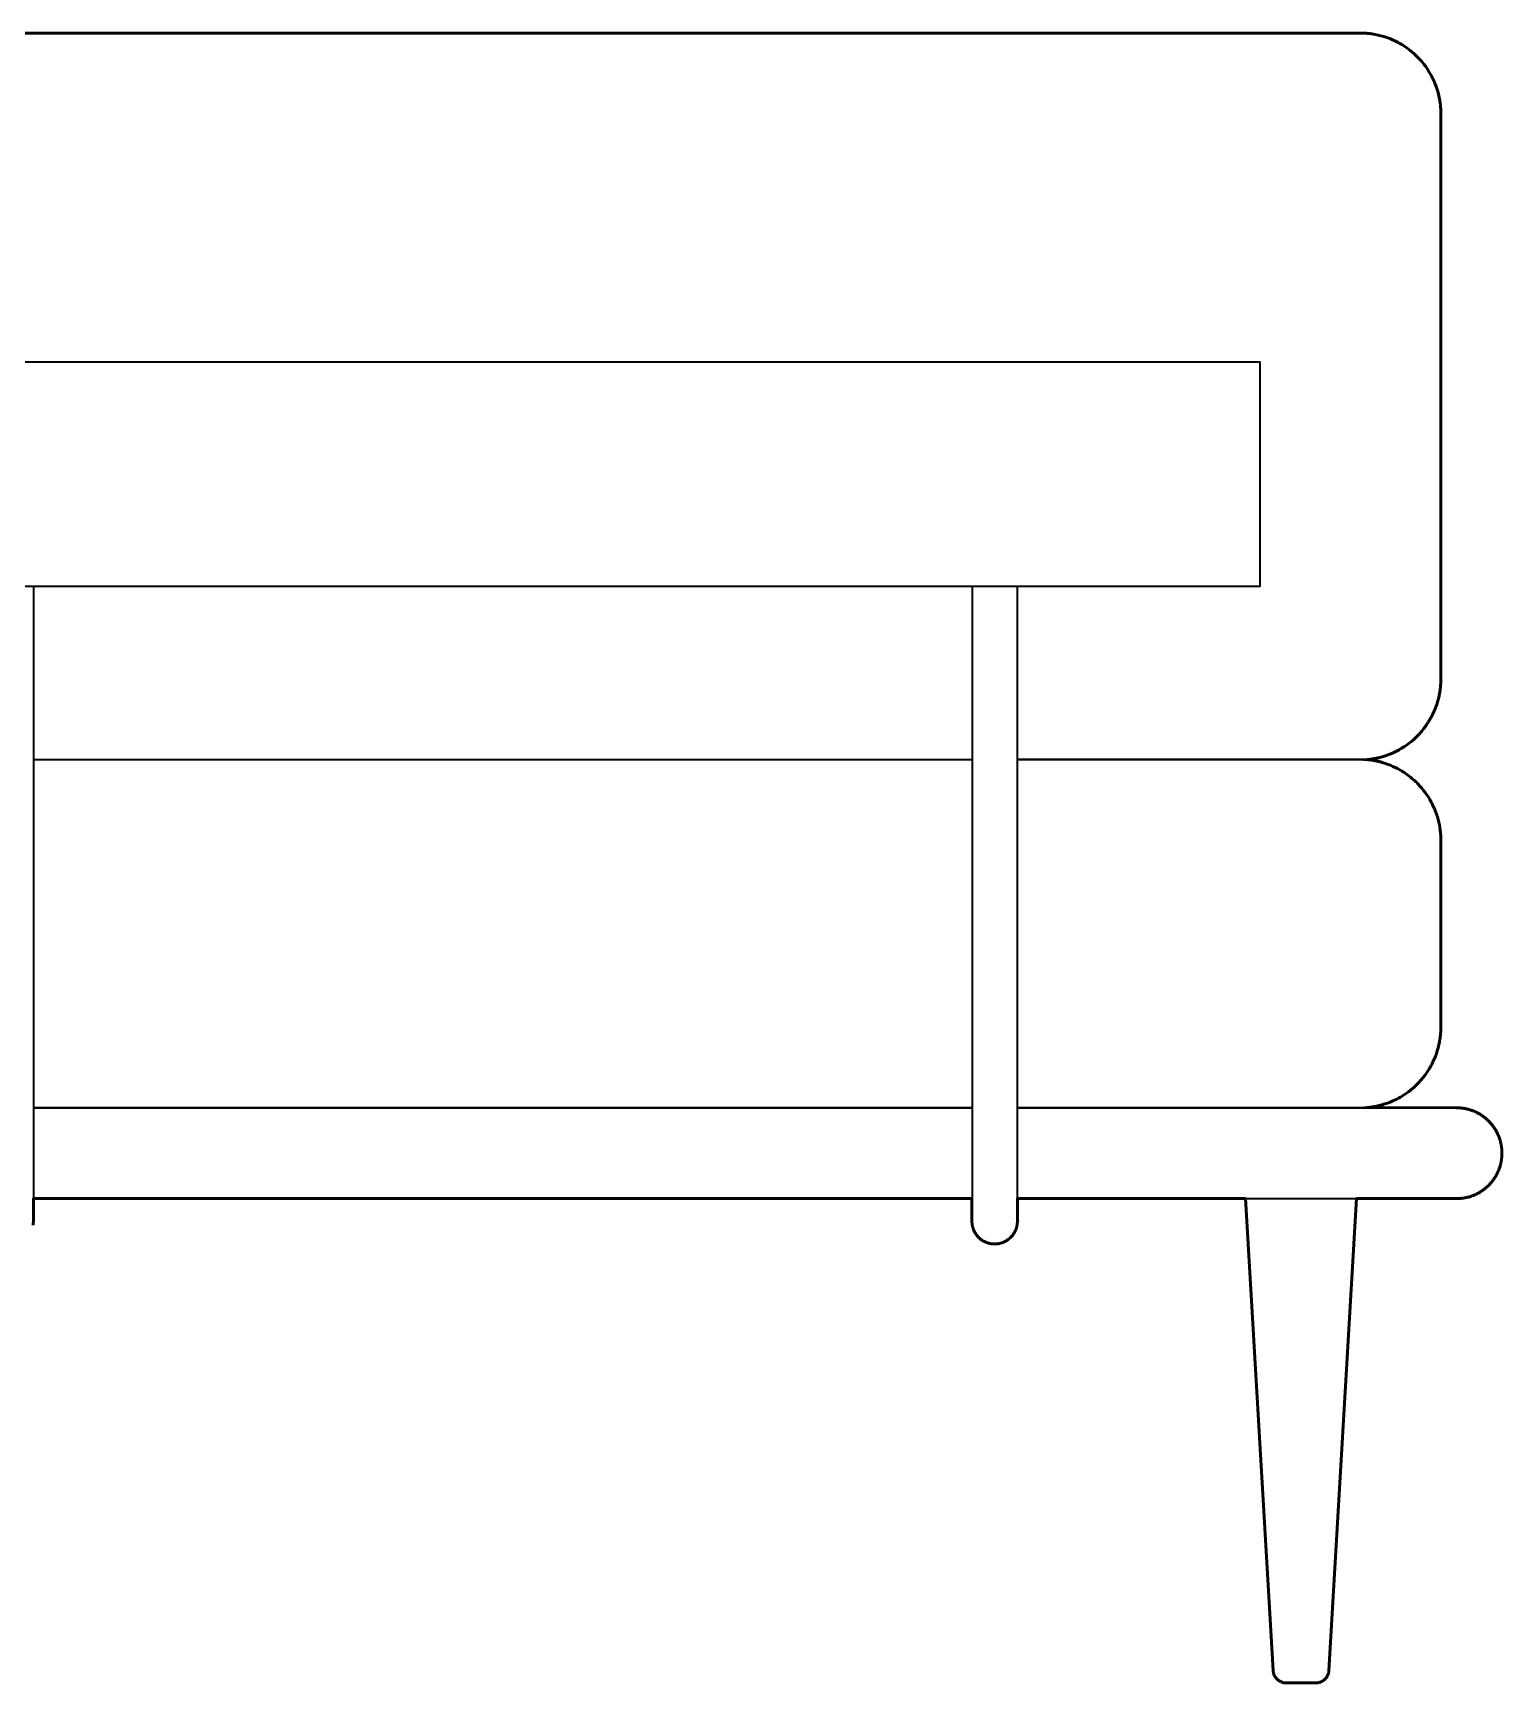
# Model space of a CAD drawing. Header units: millimetres. Extents: x 559 to 2741, y 365 to 1999.
# Drawn here: x 2330.8 to 2741.1, y 1265.6 to 1726.7 of the extents above; entities that cross this region are included whole.
import ezdxf

# ---------------------------------------------------------------- set-up
doc = ezdxf.new("R2010")
doc.units = ezdxf.units.MM
doc.layers.add('PDF16_Geometry', color=7, linetype='Continuous', true_color=0x1b7eff)

msp = doc.modelspace()

# ---------------------------------------------------------------- linework, layer by layer
at = {"layer": 'PDF16_Geometry', "color": 18, "lineweight": 50, "true_color": 0x000000}
for points in [[(2221.066, 1726.625), (2221.32, 1726.637), (2221.573, 1726.646), (2221.824, 1726.653), (2222.075, 1726.658), (2222.326, 1726.661), (2701.438, 1726.661), (2701.689, 1726.658), (2701.94, 1726.653), (2702.191, 1726.646), (2702.445, 1726.637), (2702.698, 1726.625), (2702.954, 1726.608), (2703.21, 1726.589), (2703.465, 1726.568)], [(2703.723, 1726.544), (2703.982, 1726.516), (2704.24, 1726.485), (2704.5, 1726.452)], [(2715.657, 1721.613), (2715.882, 1721.428), (2716.105, 1721.241), (2716.325, 1721.049), (2716.543, 1720.855)], [(2721.345, 1714.713), (2721.478, 1714.459), (2721.608, 1714.206), (2721.734, 1713.95), (2721.857, 1713.694), (2721.975, 1713.438), (2722.091, 1713.18)], [(2723.754, 1707.419), (2723.792, 1707.159), (2723.825, 1706.898), (2723.856, 1706.64), (2723.884, 1706.382)], [(2723.908, 1706.124), (2723.929, 1705.868), (2723.948, 1705.612), (2723.965, 1705.356), (2723.977, 1705.103), (2723.986, 1704.849), (2723.993, 1704.598), (2723.998, 1704.347), (2724, 1704.098), (2724, 1546.195), (2724, 1545.961), (2723.996, 1545.726), (2723.989, 1545.49), (2723.979, 1545.253), (2723.967, 1545.013), (2723.953, 1544.774)], [(2721.31, 1535.503), (2721.182, 1535.266), (2721.05, 1535.032), (2720.915, 1534.797), (2720.777, 1534.565), (2720.638, 1534.333), (2720.495, 1534.103)], [(2721.559, 1535.979), (2721.436, 1535.74)], [(2704.424, 1523.742), (2704.181, 1523.709), (2703.939, 1523.681), (2703.697, 1523.655), (2703.456, 1523.631), (2703.697, 1523.607), (2703.939, 1523.581), (2704.183, 1523.553), (2704.427, 1523.52), (2704.671, 1523.484), (2704.915, 1523.446), (2705.159, 1523.406), (2705.405, 1523.363), (2705.652, 1523.316), (2705.898, 1523.266), (2706.144, 1523.214), (2706.39, 1523.16), (2706.637, 1523.1), (2706.883, 1523.039), (2707.129, 1522.975), (2707.376, 1522.908), (2707.622, 1522.837)], [(2705.649, 1523.946), (2705.403, 1523.899), (2705.156, 1523.856), (2704.912, 1523.816), (2704.668, 1523.778)], [(2706.634, 1524.159), (2706.388, 1524.102), (2706.142, 1524.048), (2705.895, 1523.996)], [(2717.05, 1517.382), (2717.246, 1517.19), (2717.441, 1516.996)], [(2723.626, 1505.157), (2723.671, 1504.911), (2723.712, 1504.667), (2723.749, 1504.423), (2723.785, 1504.179), (2723.818, 1503.935), (2723.849, 1503.691)], [(2723.875, 1503.449), (2723.899, 1503.208), (2723.92, 1502.966), (2723.939, 1502.727), (2723.955, 1502.488), (2723.97, 1502.248), (2723.981, 1502.012), (2723.991, 1501.775), (2723.998, 1501.538), (2724.003, 1501.303), (2724.003, 1501.069), (2724.003, 1448.91), (2724.003, 1448.675), (2723.998, 1448.441), (2723.991, 1448.204), (2723.981, 1447.967), (2723.97, 1447.73), (2723.955, 1447.491), (2723.939, 1447.252), (2723.92, 1447.012), (2723.899, 1446.771), (2723.875, 1446.529), (2723.849, 1446.288), (2723.818, 1446.044), (2723.785, 1445.8)], [(2721.313, 1438.229), (2721.185, 1437.992), (2721.054, 1437.758), (2720.919, 1437.523), (2720.782, 1437.291)], [(2716.65, 1432.232), (2716.446, 1432.047), (2716.24, 1431.864)], [(2593.025, 1400.974), (2330.867, 1400.974), (2330.867, 1394.628)], [(2677.129, 1269.061), (2669.477, 1400.967), (2605.726, 1400.967), (2605.726, 1394.621)], [(2684.94, 1265.612), (2680.892, 1265.612)]]:
    msp.add_lwpolyline(points, dxfattribs=at)
at = {"layer": 'PDF16_Geometry', "color": 18, "lineweight": 35, "true_color": 0x000000}
for points in [[(2222.331, 1726.663), (2701.443, 1726.663), (2701.694, 1726.66), (2701.945, 1726.656), (2702.196, 1726.649), (2702.449, 1726.639), (2702.703, 1726.627), (2702.959, 1726.611), (2703.214, 1726.592), (2703.47, 1726.57), (2703.728, 1726.547), (2703.986, 1726.518), (2704.245, 1726.488), (2704.505, 1726.454), (2704.766, 1726.416), (2705.026, 1726.376), (2705.287, 1726.331), (2705.549, 1726.286), (2705.81, 1726.236), (2706.073, 1726.182), (2706.336, 1726.125), (2706.599, 1726.066), (2706.861, 1726.002), (2707.124, 1725.936), (2707.387, 1725.865), (2707.65, 1725.791), (2707.913, 1725.713), (2708.178, 1725.635), (2708.439, 1725.55), (2708.702, 1725.462), (2708.964, 1725.372), (2709.225, 1725.277), (2709.488, 1725.18), (2709.748, 1725.078), (2710.009, 1724.974), (2710.267, 1724.865), (2710.525, 1724.754), (2710.783, 1724.638), (2711.041, 1724.519), (2711.297, 1724.396), (2711.55, 1724.27), (2711.804, 1724.143), (2712.057, 1724.008), (2712.308, 1723.872), (2712.559, 1723.733), (2712.808, 1723.591), (2713.057, 1723.444), (2713.301, 1723.295), (2713.544, 1723.141), (2713.788, 1722.984), (2714.03, 1722.823), (2714.269, 1722.662), (2714.506, 1722.494), (2714.74, 1722.326), (2714.975, 1722.153), (2715.207, 1721.978), (2715.437, 1721.797), (2715.662, 1721.615), (2715.887, 1721.43), (2716.109, 1721.243), (2716.332, 1721.051), (2716.55, 1720.857), (2716.765, 1720.661), (2716.978, 1720.462), (2717.187, 1720.258), (2717.395, 1720.054), (2717.601, 1719.846), (2717.802, 1719.635), (2718.001, 1719.422), (2718.2, 1719.206), (2718.395, 1718.988), (2718.584, 1718.768), (2718.773, 1718.545), (2718.958, 1718.32), (2719.141, 1718.093), (2719.318, 1717.863), (2719.493, 1717.631), (2719.666, 1717.399), (2719.837, 1717.162), (2720.002, 1716.925), (2720.166, 1716.686), (2720.325, 1716.444), (2720.481, 1716.203), (2720.635, 1715.959), (2720.784, 1715.712), (2720.931, 1715.466), (2721.075, 1715.217), (2721.213, 1714.966), (2721.35, 1714.715), (2721.483, 1714.462), (2721.613, 1714.208), (2721.738, 1713.952), (2721.859, 1713.696), (2721.978, 1713.441), (2722.094, 1713.182), (2722.205, 1712.924), (2722.314, 1712.664), (2722.418, 1712.403), (2722.52, 1712.143), (2722.617, 1711.882), (2722.712, 1711.619), (2722.804, 1711.359), (2722.892, 1711.096), (2722.975, 1710.833), (2723.055, 1710.57), (2723.133, 1710.307), (2723.207, 1710.044), (2723.275, 1709.781), (2723.342, 1709.518), (2723.406, 1709.255), (2723.467, 1708.992), (2723.522, 1708.729), (2723.576, 1708.466), (2723.626, 1708.203), (2723.673, 1707.943), (2723.716, 1707.68), (2723.756, 1707.419), (2723.794, 1707.159), (2723.827, 1706.901), (2723.86, 1706.64), (2723.886, 1706.382), (2723.912, 1706.126), (2723.934, 1705.868), (2723.953, 1705.612), (2723.967, 1705.359), (2723.981, 1705.103), (2723.991, 1704.852), (2723.998, 1704.598), (2724.002, 1704.347), (2724.002, 1704.098), (2724.002, 1546.193), (2724.002, 1545.944), (2723.998, 1545.693), (2723.991, 1545.442), (2723.981, 1545.189), (2723.967, 1544.933), (2723.953, 1544.68), (2723.934, 1544.424), (2723.912, 1544.166), (2723.886, 1543.91), (2723.86, 1543.652), (2723.827, 1543.391), (2723.794, 1543.133), (2723.756, 1542.872), (2723.716, 1542.612), (2723.673, 1542.349), (2723.626, 1542.088), (2723.576, 1541.825), (2723.522, 1541.565), (2723.467, 1541.302), (2723.406, 1541.039), (2723.342, 1540.776), (2723.275, 1540.511), (2723.207, 1540.248), (2723.133, 1539.985), (2723.055, 1539.722), (2722.975, 1539.459), (2722.892, 1539.196), (2722.804, 1538.933), (2722.712, 1538.672), (2722.617, 1538.41), (2722.52, 1538.149), (2722.418, 1537.888), (2722.314, 1537.628), (2722.205, 1537.37), (2722.094, 1537.109), (2721.978, 1536.853), (2721.859, 1536.595), (2721.738, 1536.339), (2721.613, 1536.083), (2721.483, 1535.83), (2721.35, 1535.577), (2721.213, 1535.325), (2721.075, 1535.077), (2720.931, 1534.828), (2720.784, 1534.579), (2720.635, 1534.333), (2720.481, 1534.089), (2720.325, 1533.847), (2720.166, 1533.606), (2720.002, 1533.367), (2719.837, 1533.13), (2719.666, 1532.893), (2719.493, 1532.661), (2719.318, 1532.429), (2719.141, 1532.199), (2718.958, 1531.971), (2718.773, 1531.746), (2718.584, 1531.524), (2718.395, 1531.303), (2718.2, 1531.085), (2718.001, 1530.87), (2717.802, 1530.657), (2717.601, 1530.446), (2717.395, 1530.24), (2717.187, 1530.034), (2716.978, 1529.83), (2716.765, 1529.631), (2716.55, 1529.435), (2716.332, 1529.24), (2716.109, 1529.048), (2715.887, 1528.861), (2715.662, 1528.677), (2715.437, 1528.494), (2715.207, 1528.314), (2714.975, 1528.139), (2714.74, 1527.966), (2714.506, 1527.798), (2714.269, 1527.63), (2714.03, 1527.468), (2713.788, 1527.307), (2713.544, 1527.151), (2713.301, 1526.997), (2713.057, 1526.848), (2712.808, 1526.701), (2712.559, 1526.559), (2712.308, 1526.419), (2712.057, 1526.284), (2711.804, 1526.151), (2711.55, 1526.021), (2711.297, 1525.896), (2711.041, 1525.772), (2710.783, 1525.654), (2710.525, 1525.538), (2710.267, 1525.427), (2710.009, 1525.32), (2709.748, 1525.213), (2709.488, 1525.112), (2709.225, 1525.014), (2708.964, 1524.92), (2708.702, 1524.83), (2708.439, 1524.742), (2708.178, 1524.659), (2707.913, 1524.579), (2707.65, 1524.5), (2707.387, 1524.427), (2707.124, 1524.356), (2706.861, 1524.29), (2706.599, 1524.226), (2706.336, 1524.166), (2706.073, 1524.11), (2705.81, 1524.058), (2705.549, 1524.005), (2705.287, 1523.96), (2705.026, 1523.915), (2704.766, 1523.875), (2704.505, 1523.84), (2704.245, 1523.804), (2703.986, 1523.773), (2703.728, 1523.745), (2703.47, 1523.721), (2703.214, 1523.7), (2702.959, 1523.681), (2702.703, 1523.664), (2702.449, 1523.652), (2702.196, 1523.643), (2701.945, 1523.636), (2701.694, 1523.631), (2701.443, 1523.629), (2605.747, 1523.629), (2701.443, 1523.629), (2701.694, 1523.629), (2701.945, 1523.624), (2702.196, 1523.617), (2702.449, 1523.607), (2702.703, 1523.596), (2702.959, 1523.579), (2703.214, 1523.56), (2703.47, 1523.539), (2703.728, 1523.513), (2703.986, 1523.487), (2704.245, 1523.456), (2704.505, 1523.42), (2704.766, 1523.385), (2705.026, 1523.345), (2705.287, 1523.3), (2705.549, 1523.252), (2705.81, 1523.202), (2706.073, 1523.15), (2706.336, 1523.093), (2706.599, 1523.032), (2706.861, 1522.97), (2707.124, 1522.902), (2707.387, 1522.833), (2707.65, 1522.759), (2707.913, 1522.681), (2708.178, 1522.601), (2708.439, 1522.518), (2708.702, 1522.43), (2708.964, 1522.34), (2709.225, 1522.245), (2709.488, 1522.146), (2709.748, 1522.046), (2710.009, 1521.94), (2710.267, 1521.833), (2710.525, 1521.72), (2710.783, 1521.606), (2711.041, 1521.487), (2711.297, 1521.364), (2711.55, 1521.239), (2711.804, 1521.108), (2712.057, 1520.976), (2712.308, 1520.841), (2712.559, 1520.701), (2712.808, 1520.557), (2713.057, 1520.412), (2713.301, 1520.26), (2713.544, 1520.109), (2713.788, 1519.953), (2714.03, 1519.791), (2714.269, 1519.628), (2714.506, 1519.462), (2714.74, 1519.294), (2714.975, 1519.121), (2715.207, 1518.943), (2715.437, 1518.766), (2715.662, 1518.583), (2715.887, 1518.399), (2716.109, 1518.209), (2716.332, 1518.02), (2716.55, 1517.825), (2716.765, 1517.629), (2716.978, 1517.428), (2717.187, 1517.226), (2717.395, 1517.02), (2717.601, 1516.814), (2717.802, 1516.603), (2718.001, 1516.39), (2718.2, 1516.174), (2718.395, 1515.957), (2718.584, 1515.736), (2718.773, 1515.514), (2718.958, 1515.289), (2719.141, 1515.061), (2719.318, 1514.831), (2719.493, 1514.599), (2719.666, 1514.367), (2719.837, 1514.13), (2720.002, 1513.893), (2720.166, 1513.654), (2720.325, 1513.413), (2720.481, 1513.171), (2720.635, 1512.927), (2720.784, 1512.681), (2720.931, 1512.432), (2721.075, 1512.183), (2721.213, 1511.934), (2721.35, 1511.681), (2721.483, 1511.43), (2721.613, 1511.176), (2721.738, 1510.921), (2721.859, 1510.665), (2721.978, 1510.407), (2722.094, 1510.148), (2722.205, 1509.89), (2722.314, 1509.632), (2722.418, 1509.372), (2722.52, 1509.111), (2722.617, 1508.85), (2722.712, 1508.587), (2722.804, 1508.325), (2722.892, 1508.064), (2722.975, 1507.801), (2723.055, 1507.538), (2723.133, 1507.275), (2723.207, 1507.012), (2723.275, 1506.747), (2723.342, 1506.484), (2723.406, 1506.221), (2723.467, 1505.958), (2723.522, 1505.695), (2723.576, 1505.435), (2723.626, 1505.172), (2723.673, 1504.909), (2723.716, 1504.648), (2723.756, 1504.388), (2723.794, 1504.127), (2723.827, 1503.869), (2723.86, 1503.608), (2723.886, 1503.35), (2723.912, 1503.092), (2723.934, 1502.836), (2723.953, 1502.58), (2723.967, 1502.325), (2723.981, 1502.071), (2723.991, 1501.818), (2723.998, 1501.567), (2724.002, 1501.316), (2724.002, 1501.067), (2724.002, 1448.908), (2724.002, 1448.657), (2723.998, 1448.406), (2723.991, 1448.155), (2723.981, 1447.901), (2723.967, 1447.648), (2723.953, 1447.392), (2723.934, 1447.136), (2723.912, 1446.88), (2723.886, 1446.622), (2723.86, 1446.364), (2723.827, 1446.106), (2723.794, 1445.845), (2723.756, 1445.585), (2723.716, 1445.324), (2723.673, 1445.063), (2723.626, 1444.803), (2723.576, 1444.54), (2723.522, 1444.277), (2723.467, 1444.014), (2723.406, 1443.751), (2723.342, 1443.488), (2723.275, 1443.225), (2723.207, 1442.962), (2723.133, 1442.699), (2723.055, 1442.437), (2722.975, 1442.174), (2722.892, 1441.911), (2722.804, 1441.648), (2722.712, 1441.385), (2722.617, 1441.124), (2722.52, 1440.864), (2722.418, 1440.601), (2722.314, 1440.343), (2722.205, 1440.082), (2722.094, 1439.824), (2721.978, 1439.566), (2721.859, 1439.31), (2721.738, 1439.054), (2721.613, 1438.798), (2721.483, 1438.545), (2721.35, 1438.291), (2721.213, 1438.04), (2721.075, 1437.789), (2720.931, 1437.54), (2720.784, 1437.294), (2720.635, 1437.048), (2720.481, 1436.804), (2720.325, 1436.56), (2720.166, 1436.321), (2720.002, 1436.081), (2719.837, 1435.842), (2719.666, 1435.607), (2719.493, 1435.373), (2719.318, 1435.143), (2719.141, 1434.913), (2718.958, 1434.686), (2718.773, 1434.461), (2718.584, 1434.238), (2718.395, 1434.018), (2718.2, 1433.8), (2718.001, 1433.585), (2717.802, 1433.371), (2717.601, 1433.161), (2717.395, 1432.952), (2717.187, 1432.746), (2716.978, 1432.545), (2716.765, 1432.346), (2716.55, 1432.149), (2716.332, 1431.955), (2716.109, 1431.763), (2715.887, 1431.576), (2715.662, 1431.389), (2715.437, 1431.209), (2715.207, 1431.029), (2714.975, 1430.854), (2714.74, 1430.681), (2714.506, 1430.51), (2714.269, 1430.344), (2714.03, 1430.181), (2713.788, 1430.022), (2713.544, 1429.866), (2713.301, 1429.712), (2713.057, 1429.563), (2712.808, 1429.416), (2712.559, 1429.274), (2712.308, 1429.134), (2712.057, 1428.996), (2711.804, 1428.864), (2711.55, 1428.736), (2711.297, 1428.61), (2711.041, 1428.487), (2710.783, 1428.369), (2710.525, 1428.253), (2710.267, 1428.141), (2710.009, 1428.032), (2709.748, 1427.928), (2709.488, 1427.826), (2709.225, 1427.729), (2708.964, 1427.634), (2708.702, 1427.544), (2708.439, 1427.457), (2708.178, 1427.372), (2707.913, 1427.291), (2707.65, 1427.215), (2707.387, 1427.142), (2707.124, 1427.071), (2706.861, 1427.004), (2706.599, 1426.94), (2706.336, 1426.881), (2706.073, 1426.824), (2705.81, 1426.77), (2705.549, 1426.72), (2705.287, 1426.673), (2705.026, 1426.63), (2704.766, 1426.59), (2704.505, 1426.552), (2704.245, 1426.519), (2703.986, 1426.488), (2703.728, 1426.46), (2703.47, 1426.436), (2703.214, 1426.412), (2702.959, 1426.393), (2702.703, 1426.379), (2702.449, 1426.365), (2702.196, 1426.355), (2701.945, 1426.348), (2701.694, 1426.346), (2701.443, 1426.343), (2605.747, 1426.348), (2728.386, 1426.348, -0.0036836), (2728.668, 1426.346)], [(2731.583, 1425.941, 0.0041143), (2731.287, 1426.014, 0.0007281), (2730.991, 1426.08, 0.0040409), (2730.695, 1426.14, 0.0034226), (2730.401, 1426.189, 0.0068294), (2730.108, 1426.232, 0.0030584), (2729.816, 1426.268, 0.0072191), (2729.527, 1426.296, 0.0000914), (2729.238, 1426.32, 0.0034036), (2728.952, 1426.336)], [(2737.809, 1405.16, 0.0024754), (2738.024, 1405.406, 0.0024346), (2738.235, 1405.658, 0.000168), (2738.439, 1405.913, 0.0024931), (2738.635, 1406.174, -0.0001547), (2738.825, 1406.439, 0.0025611), (2739.007, 1406.709, 0.0026438), (2739.18, 1406.984, 0.0071814), (2739.346, 1407.261, 0.0026995), (2739.505, 1407.541, -0.0001415), (2739.656, 1407.825, 0.0044927), (2739.801, 1408.112, 0.0028954), (2739.936, 1408.4, 0.001099), (2740.064, 1408.692, 0.0017286), (2740.184, 1408.983, 0.0030293), (2740.296, 1409.277, -0.0002076), (2740.4, 1409.571, 0.0040838), (2740.497, 1409.867, 0.0040557), (2740.585, 1410.163, 0.0010764), (2740.665, 1410.459, 0.0040301), (2740.739, 1410.755, 0.0005442), (2740.805, 1411.051, 0.0039523), (2740.864, 1411.347, 0.0033478), (2740.914, 1411.641, 0.0069656), (2740.957, 1411.935, 0.0030154), (2740.992, 1412.226, 0.007155), (2741.021, 1412.515, 0.0000297), (2741.044, 1412.804, 0.0035388), (2741.061, 1413.09, -0.0000375), (2741.071, 1413.375, 0.0076006), (2741.071, 1413.981, -0.0000363), (2741.061, 1414.223, 0.0035143), (2741.044, 1414.509, 0.0069272), (2741.021, 1414.798, 0.0002195), (2740.992, 1415.087, 0.0029894), (2740.957, 1415.379, 0.0002017), (2740.914, 1415.672, 0.0033565), (2740.864, 1415.966, 0.0026091), (2740.805, 1416.262, 0.0059465), (2740.739, 1416.558, 0.0023995), (2740.665, 1416.854, -0.0010764), (2740.585, 1417.15, 0.0021566), (2740.497, 1417.446, 0.0020165), (2740.4, 1417.743, 0.0001562), (2740.296, 1418.036, 0.0030008), (2740.184, 1418.33, 0.0042016), (2740.064, 1418.621, -0.001125), (2739.936, 1418.913, 0.0029169), (2739.801, 1419.202, 0.0041424), (2739.656, 1419.488, 0.000183), (2739.505, 1419.772, 0.0027408), (2739.346, 1420.052, 0.001784), (2739.18, 1420.329, 0.0026372), (2739.007, 1420.604, 0.0026076), (2738.825, 1420.874, 0.0051443), (2738.635, 1421.139, 0.00241), (2738.439, 1421.4, 0.0049796), (2738.235, 1421.656, 0.0023463), (2738.024, 1421.907, 0.0024465), (2737.809, 1422.153, -0.0000658), (2737.586, 1422.395, 0.0045198), (2737.357, 1422.629, 0.0044082), (2737.122, 1422.859, -0.0000835), (2736.881, 1423.082, 0.0024038), (2736.634, 1423.297, 0.0025397), (2736.383, 1423.508, -0.0001379), (2736.128, 1423.712, 0.002627), (2735.867, 1423.908, -0.0001364), (2735.602, 1424.098, 0.0026765), (2735.332, 1424.28, 0.0000926), (2735.057, 1424.455, 0.0071498), (2734.78, 1424.621, 0.002677), (2734.501, 1424.78, -0.0000283), (2734.216, 1424.932, 0.0043076), (2733.93, 1425.076, 0.0030348), (2733.641, 1425.211, 0.0012961), (2733.35, 1425.339, 0.0017153), (2733.059, 1425.46, 0.0031108), (2732.765, 1425.571, 0.0000202), (2732.471, 1425.675, 0.0114388), (2731.653, 1425.931, -0.0008645), (2731.879, 1425.86)], [(2728.952, 1400.977, 0.0033131), (2729.238, 1400.994, 0.0070881), (2729.527, 1401.017, -0.0000598), (2729.816, 1401.046, 0.0029699), (2730.108, 1401.081, 0.0000345), (2730.401, 1401.124, 0.0034539), (2730.695, 1401.174, 0.0026913), (2730.991, 1401.233, 0.0058988), (2731.287, 1401.299, 0.0024824), (2731.583, 1401.372, -0.0008645), (2731.879, 1401.453, 0.0022721), (2732.175, 1401.541, 0.0020697), (2732.471, 1401.638, -0.0000423), (2732.765, 1401.742, 0.0031359), (2733.059, 1401.853, 0.0043574), (2733.35, 1401.974, -0.0012961), (2733.641, 1402.102, 0.0028934), (2733.93, 1402.237, 0.0042875), (2734.216, 1402.382)], [(2734.501, 1402.533, 0.0028892), (2734.78, 1402.692, 0.0017404), (2735.057, 1402.858, 0.0053013), (2735.332, 1403.033, 0.002643), (2735.602, 1403.215, 0.0052568), (2735.867, 1403.405, 0.0025185), (2736.128, 1403.601, 0.0050201), (2736.383, 1403.805, 0.0022649), (2736.634, 1404.016, 0.0024201), (2736.881, 1404.232, 0.0001261), (2737.122, 1404.454, 0.0043633), (2737.357, 1404.684, 0.00452), (2737.586, 1404.918)], [(2605.747, 1400.965), (2728.386, 1400.965, 0.0036276), (2728.668, 1400.967)]]:
    msp.add_lwpolyline(points, format="xyb", dxfattribs=at)
for points in [[(2250.519, 1634.736), (2673.408, 1634.736), (2673.408, 1572.017), (2250.519, 1572.017)], [(2330.867, 1426.343), (2593.061, 1426.343)]]:
    msp.add_lwpolyline(points, close=True, dxfattribs=at)
for points in [[(2330.867, 1572.017), (2330.867, 1394.622)], [(2593.061, 1572.017), (2593.061, 1394.622)], [(2330.867, 1523.629), (2593.061, 1523.629)], [(2330.867, 1400.965), (2593.061, 1400.965)], [(2700.408, 1400.965), (2692.761, 1269.099)], [(2684.949, 1265.615), (2680.902, 1265.615)]]:
    msp.add_lwpolyline(points, dxfattribs=at)
at = {"layer": 'PDF16_Geometry', "color": 18, "lineweight": 50, "true_color": 0x000000}
for points in [[(2723.936, 1544.535), (2723.918, 1544.293), (2723.896, 1544.052, -0.0883841), (2721.677, 1536.218)], [(2708.117, 1427.324), (2707.871, 1427.248), (2707.624, 1427.174), (2707.378, 1427.106), (2707.132, 1427.039), (2706.885, 1426.975), (2706.639, 1426.914), (2706.393, 1426.857), (2706.146, 1426.802), (2705.9, 1426.75), (2705.654, 1426.701), (2705.408, 1426.656), (2705.161, 1426.613), (2704.917, 1426.573), (2704.673, 1426.535), (2704.429, 1426.499), (2704.185, 1426.468), (2703.944, 1426.44), (2703.702, 1426.414), (2703.461, 1426.39), (2728.374, 1426.345, -0.0036631), (2728.656, 1426.343)], [(2730.096, 1426.229, 0.0030442), (2729.804, 1426.265, -0.0000244), (2729.515, 1426.293, 0.0070465), (2729.227, 1426.317, 0.0033823), (2728.94, 1426.333)], [(2732.459, 1425.673, 0.0021325), (2732.163, 1425.77, 0.0022721), (2731.867, 1425.857, -0.0008645), (2731.571, 1425.938, 0.0025148), (2731.275, 1426.011, 0.0058988), (2730.979, 1426.078, 0.0027251), (2730.683, 1426.137, 0.0034253), (2730.389, 1426.187)], [(2741.049, 1414.22, 0.0034628), (2741.032, 1414.507, -0.0000384), (2741.009, 1414.796, 0.0071156), (2740.98, 1415.085, 0.0029723), (2740.945, 1415.376, 0.0069266), (2740.902, 1415.67, 0.0033251), (2740.852, 1415.963, 0.0039322), (2740.793, 1416.259, 0.0005256), (2740.727, 1416.555, 0.0040135), (2740.653, 1416.852, 0.0010939), (2740.573, 1417.148, 0.0041064), (2740.485, 1417.444, 0.0041358), (2740.388, 1417.74, -0.0001875), (2740.284, 1418.034, 0.0029445), (2740.173, 1418.327, 0.0016853), (2740.052, 1418.619, 0.0010951), (2739.924, 1418.91, 0.0028365), (2739.789, 1419.199, 0.0044204), (2739.644, 1419.486, -0.0002132), (2739.493, 1419.77, 0.0027113), (2739.334, 1420.049, 0.0071934), (2739.168, 1420.326, 0.0025897), (2738.995, 1420.601, 0.0025167), (2738.813, 1420.871, -0.0001547), (2738.624, 1421.136, 0.0025187), (2738.427, 1421.397, 0.0001484), (2738.223, 1421.653, 0.0023862), (2738.013, 1421.904, 0.0024546), (2737.797, 1422.15, 0.0000426), (2737.574, 1422.392, 0.0045427), (2737.345, 1422.626, 0.004364), (2737.11, 1422.856, 0.0001066), (2736.869, 1423.079, 0.0023935), (2736.622, 1423.294, 0.0022689), (2736.371, 1423.505, 0.0050003), (2736.116, 1423.709, 0.0024995), (2735.855, 1423.905, 0.0052307), (2735.59, 1424.095, 0.0026339), (2735.32, 1424.277, 0.0052401), (2735.045, 1424.453, 0.0016961), (2734.768, 1424.619, 0.0028611), (2734.489, 1424.777, -0.0000434), (2734.205, 1424.929, 0.0043162), (2733.918, 1425.073, 0.0028368), (2733.629, 1425.208, -0.0013089), (2733.338, 1425.336, 0.0043525), (2733.047, 1425.457, 0.0030745), (2732.753, 1425.568)], [(2728.94, 1400.974, 0.0033292), (2729.227, 1400.991, 0.0000856), (2729.515, 1401.014, 0.0071416), (2729.804, 1401.043, 0.0029926), (2730.096, 1401.078, 0.0068637), (2730.389, 1401.121, 0.0034624), (2730.683, 1401.171, 0.0040075), (2730.979, 1401.23, 0.0007944), (2731.275, 1401.296, 0.0040814), (2731.571, 1401.37, 0.0008645), (2731.867, 1401.45, 0.0041347), (2732.163, 1401.538, 0.0040963), (2732.459, 1401.635, -0.0000313), (2732.753, 1401.739, 0.0031415), (2733.047, 1401.851, 0.0017711), (2733.338, 1401.971, 0.0012829), (2733.629, 1402.099, 0.0030367), (2733.918, 1402.234, 0.0042789), (2734.205, 1402.379, -0.0000151), (2734.489, 1402.53, 0.0027053), (2734.768, 1402.689, 0.0071604), (2735.045, 1402.855, 0.0000852), (2735.32, 1403.03, 0.0026145), (2735.59, 1403.213, -0.0001622), (2735.855, 1403.402, 0.002608), (2736.116, 1403.599, -0.0001182), (2736.371, 1403.802, 0.0024951), (2736.622, 1404.013, 0.0024486), (2736.869, 1404.229, -0.0001724), (2737.11, 1404.451, 0.0043191), (2737.345, 1404.681, 0.0045425), (2737.574, 1404.916, -0.0000213), (2737.797, 1405.157, 0.0024674), (2738.013, 1405.404, 0.0022982), (2738.223, 1405.655, 0.00495), (2738.427, 1405.911, 0.0024736), (2738.624, 1406.171, 0.0051956), (2738.813, 1406.436, 0.0025635), (2738.995, 1406.707, 0.0025834), (2739.168, 1406.981, 0.0018277), (2739.334, 1407.258, 0.0027527), (2739.493, 1407.538, 0.0001415), (2739.644, 1407.822, 0.0040998), (2739.789, 1408.109, 0.0028583), (2739.924, 1408.398, -0.0010951), (2740.052, 1408.689, 0.0041836), (2740.173, 1408.98, 0.0029629), (2740.284, 1409.274, 0.0001986), (2740.388, 1409.568, 0.0020476), (2740.485, 1409.864, 0.002189), (2740.573, 1410.16, -0.0010764), (2740.653, 1410.456, 0.0023664), (2740.727, 1410.752, 0.0059139), (2740.793, 1411.048, 0.0025753), (2740.852, 1411.344, 0.0033107), (2740.902, 1411.638, 0.0002412), (2740.945, 1411.932, 0.0029636), (2740.98, 1412.223, 0.0001806), (2741.009, 1412.512, 0.0069297), (2741.032, 1412.801, 0.003447), (2741.049, 1413.088)], [(2741.059, 1413.372, 0.0035526), (2741.061, 1413.654, 0.0035723), (2741.059, 1413.936)], [(2728.656, 1400.965, -0.0036466), (2728.374, 1400.962), (2700.399, 1400.962), (2692.752, 1269.096)]]:
    msp.add_lwpolyline(points, format="xyb", dxfattribs=at)
for centre, radius, start, end in [((2701.426, 1704.076), 22.586, 64.10266, 81.50877), ((2701.452, 1704.129), 22.527, 51.64889, 63.37986), ((2701.362, 1704.033), 22.659, 28.84207, 47.1974), ((2701.674, 1704.199), 22.305, 16.58917, 23.02076), ((2701.836, 1704.18), 22.156, 9.08887, 16.04683), ((2701.35, 1546.141), 22.607, 284.16003, 318.1547), ((2701.479, 1546.1), 22.483, 318.71304, 327.06203), ((2701.316, 1501.055), 22.676, 58.48188, 73.20623), ((2701.283, 1501.02), 22.723, 47.44776, 57.09267), ((2701.424, 1501.121), 22.55, 28.1333, 44.04803), ((2701.526, 1501.122), 22.46, 19.46524, 27.57121), ((2701.728, 1501.141), 22.263, 11.03718, 18.91935), ((2701.358, 1448.932), 22.645, 334.49419, 351.42456), ((2700.45, 1449.786), 23.888, 313.36068, 320.60014), ((2701.061, 1449.16), 23.018, 321.51892, 328.28949), ((2701.42, 1448.831), 22.527, 296.66012, 310.43984), ((2701.311, 1449.105), 22.82, 288.00064, 295.92548), ((2315.816, 1395.911), 15.144, 351.03163, 351.87443), ((2311.778, 1396.154), 19.179, 352.86159, 353.51726), ((2317.039, 1395.308), 13.858, 354.53597, 355.4306), ((2317.106, 1395.076), 13.775, 356.37047, 357.25859), ((2345.273, 1394.366), 14.408, 178.95651, 179.7949), ((2773.14, 1400.436), 180.21, 181.86846, 181.93628), ((2822.076, 1409.286), 229.53, 183.73195, 183.78587), ((2754.152, 1409.725), 161.858, 185.52875, 185.60626), ((2545.665, 1387.604), 47.821, 7.3173, 7.58059), ((2609.007, 1396.317), 16.125, 189.35656, 190.15077), ((2608.482, 1396.491), 15.642, 191.11933, 191.94298), ((2560.034, 1385.024), 34.152, 13.561, 13.94553), ((2599.915, 1394.76), 6.901, 194.49896, 196.41693), ((2620.85, 1401.488), 28.889, 197.48333, 197.94686), ((2610.124, 1398.587), 17.8, 199.70038, 200.45536), ((2251.835, 1529.155), 379.018, 338.81982, 338.85553), ((2587.257, 1398.774), 19.157, 340.67897, 341.37566), ((2564.513, 1405.388), 42.834, 342.70777, 343.01944), ((2594.524, 1395.913), 11.368, 344.5162, 345.67738), ((2648.468, 1383.629), 43.962, 167.26071, 167.55805), ((2833.382, 1349.334), 232.001, 169.01467, 169.07008), ((2590.382, 1395.946), 15.437, 351.04566, 351.87245), ((2586.634, 1396.147), 19.179, 352.86159, 353.51726), ((2591.766, 1395.314), 13.988, 354.53386, 355.42021), ((2591.695, 1395.083), 14.042, 356.38527, 357.25648), ((2592.734, 1394.809), 12.994, 358.24161, 359.17144), ((2609.476, 1398.611), 17.203, 201.28532, 202.07487), ((2600.935, 1395.315), 8.051, 203.17685, 204.87495), ((2610.145, 1399.955), 18.361, 205.92232, 206.67262), ((2599.728, 1394.768), 6.724, 207.02803, 209.08654), ((2649.684, 1424.343), 64.776, 210.46657, 210.68072), ((2601.048, 1395.753), 8.363, 212.24915, 213.91471), ((2599.95, 1394.993), 7.028, 213.76589, 215.76444), ((2569.229, 1371.517), 31.64, 37.30251, 37.74601), ((2615.302, 1407.77), 26.995, 219.2472, 219.76851), ((2601.586, 1396.555), 9.279, 220.7127, 222.23557), ((2433.667, 1235.51), 223.388, 43.80468, 43.86784), ((1936.327, 704.118), 950.961, 46.155197, 46.170035), ((2604.871, 1401.278), 14.973, 230.0124, 230.95242), ((2599.377, 1394.571), 6.304, 231.33167, 233.55735), ((2603.651, 1400.837), 13.886, 234.7295, 235.7408), ((2601.3, 1397.529), 9.829, 236.21504, 237.63195), ((2600.308, 1396.214), 8.188, 238.56605, 240.26039), ((2288.127, 811.06), 655.036, 61.919584, 61.94072), ((2599.218, 1394.298), 5.981, 242.53062, 244.83396), ((2611.137, 1421.029), 35.248, 245.77655, 246.16422), ((2600.559, 1397.682), 9.62, 247.59873, 249.01076), ((2600.469, 1397.538), 9.454, 249.20713, 250.62864), ((2588.933, 1361.923), 27.986, 72.05494, 72.53329), ((2608.011, 1425.906), 38.793, 254.36494, 254.70608), ((2606.035, 1421.752), 34.275, 256.06082, 256.44389), ((2599.726, 1396.313), 8.068, 257.65485, 259.2516), ((2599.679, 1396.195), 7.943, 259.42596, 261.03839), ((2606.342, 1448.094), 60.265, 262.46706, 262.67591), ((2577.425, 1170.232), 219.12, 84.3817, 84.43893), ((2599.331, 1393.537), 5.257, 265.04991, 267.40385), ((2599.53, 1403.153), 14.874, 268.31637, 269.13785), ((2599.411, 1392.983), 4.704, 268.71653, 271.28347), ((2599.003, 1402.242), 13.972, 272.10725, 272.98236), ((2598.617, 1404.162), 15.911, 274.00999, 274.78841), ((2598.601, 1401.685), 13.446, 275.73932, 276.67299), ((2598.082, 1404.021), 15.828, 277.55589, 278.36097), ((2599.046, 1396.303), 8.054, 279.56255, 281.1557), ((2599.279, 1395.173), 6.9, 281.0691, 282.95905), ((2592.311, 1422.254), 34.861, 284.13845, 284.51602), ((2599.785, 1393.324), 4.982, 284.69891, 287.36282), ((2595.541, 1406.128), 18.47, 288.07492, 288.79523), ((2598.33, 1397.375), 9.287, 289.90294, 291.35519), ((2584.385, 1429.885), 44.658, 292.83, 293.13356), ((2599.649, 1394.101), 5.754, 293.35496, 295.73954), ((2593.349, 1406.393), 19.565, 296.72395, 297.42516), ((2598.259, 1396.572), 8.588, 298.52897, 300.14177), ((2599.177, 1395.016), 6.782, 300.03431, 302.09002), ((2582.379, 1420.265), 37.106, 303.35326, 303.73057), ((2598.461, 1395.945), 7.951, 304.66943, 306.43089), ((2597.185, 1397.428), 9.903, 307.27545, 308.70046), ((2508.05, 1502.235), 147.484, 310.26711, 310.36241), ((2594.256, 1400.28), 13.973, 311.76755, 312.77844), ((2593.808, 1400.268), 14.273, 314.13027, 315.11833), ((2593.868, 1399.753), 13.871, 316.45346, 317.47099), ((2598.955, 1395.014), 6.919, 317.91389, 319.94358), ((2583.601, 1407.288), 26.574, 320.99164, 321.52196), ((2596.826, 1396.567), 9.551, 322.50634, 323.97844), ((2597.302, 1396.042), 8.86, 324.91466, 326.49082), ((2595.005, 1397.414), 11.533, 327.10741, 328.31863), ((2642.143, 1370.106), 42.95, 150.01957, 150.34372), ((2586.651, 1401.252), 20.694, 332.09774, 332.76358), ((2593.283, 1397.605), 13.13, 333.67296, 334.71776), ((2593.285, 1397.284), 12.994, 335.99272, 337.04042), ((2338.878, 1229.169), 340.596, 6.69209, 6.72619), ((2553.023, 1247.08), 126.026, 9.85769, 9.9517), ((2643.949, 1260.9), 34.132, 12.77875, 13.13372), ((2640.366, 1257.739), 38.394, 15.87936, 16.19939), ((2721.95, 1286.582), 48.287, 202.58452, 202.84656), ((2679.173, 1272.636), 14.112, 341.13578, 342.01777), ((2680.028, 1271.855), 13.067, 344.11856, 345.05589), ((2594.827, 1289.928), 100.148, 347.63681, 347.75749), ((2669.201, 1271.479), 23.671, 353.73153, 354.22153), ((2684.635, 1271.514), 8.08, 208.71184, 210.31404), ((2684.476, 1271.992), 8.206, 215.35442, 216.95239), ((2705.816, 1300.938), 43.985, 231.54696, 231.84565), ((2464.147, 954.089), 378.836, 55.47969, 55.51447), ((2668.516, 1248.871), 20.185, 58.61161, 59.26303), ((2651.74, 1204.423), 67.431, 65.74887, 65.94069), ((2727.791, 1390.734), 133.869, 248.82537, 248.921), ((2683.813, 1278.691), 13.527, 252.05092, 252.98681), ((2683.167, 1278.127), 12.806, 255.01259, 255.98652), ((2681.609, 1273.209), 7.664, 258.38674, 259.99086), ((2681.403, 1273.142), 7.564, 261.4373, 263.0307), ((2681.174, 1272.91), 7.309, 264.594, 266.2137), ((2688.385, 1273.48), 7.912, 277.64139, 279.16715), ((2699.264, 1231.24), 35.732, 104.9154, 105.26539), ((2679.612, 1292.952), 29.138, 291.47067, 291.91174), ((2681.826, 1282.432), 18.657, 298.36362, 299.06002), ((2685.612, 1274.818), 10.17, 301.25064, 302.53879), ((2683.89, 1273.525), 10.341, 320.26688, 321.53545), ((2707.338, 1256.349), 18.737, 144.31285, 145.0144), ((3334.743, 965.671), 709.839, 154.803246, 154.821203)]:
    msp.add_arc(centre, radius, start, end, dxfattribs=at)
at = {"layer": 'PDF16_Geometry', "color": 18, "lineweight": 35, "true_color": 0x000000}
for centre, radius, start, end in [((-150212276.245, -8712361.21), 150467470.148, 3.3198784517, 3.31992876412), ((2315.75, 1395.915), 15.211, 351.03348, 351.87258), ((2311.778, 1396.147), 19.179, 352.86159, 353.51726), ((2317.003, 1395.305), 13.894, 354.53712, 355.42945), ((2317.106, 1395.07), 13.775, 356.37047, 357.25859), ((2345.27, 1394.359), 14.405, 178.95642, 179.79499), ((2606.431, 1394.818), 13.372, 180.84172, 181.74524), ((2607.229, 1395.092), 14.18, 182.75409, 183.61684), ((2606.672, 1395.284), 13.637, 184.56841, 185.47752), ((2611.916, 1396.117), 18.94, 186.47248, 187.13639), ((2608.181, 1395.915), 15.211, 188.12742, 188.96652), ((2598.449, 1394.454), 5.371, 189.75488, 192.1485), ((2550.319, 1383.629), 43.962, 12.44195, 12.73929), ((2604.321, 1395.929), 11.428, 194.32568, 195.48073), ((2634.666, 1405.515), 43.246, 196.98934, 197.29802), ((2610.917, 1398.563), 18.509, 198.61021, 199.33138), ((3053.962, 1570.581), 493.766, 201.14862, 201.17603), ((2588.812, 1398.532), 17.643, 339.54673, 340.3084), ((2578.205, 1401.403), 28.61, 342.05262, 342.52072), ((2598.959, 1394.737), 6.813, 343.56909, 345.51189), ((2641.221, 1384.422), 36.69, 166.06916, 166.42713), ((2590.339, 1396.485), 15.608, 348.05498, 348.88029), ((2589.455, 1396.375), 16.457, 349.85125, 350.62946), ((2651.548, 1387.816), 46.231, 172.4218, 172.69417), ((2446.327, 1409.563), 160.161, 354.39273, 354.47105), ((2369.494, 1409.761), 236.765, 356.21495, 356.26723), ((2425.649, 1400.436), 180.21, 358.06372, 358.13154), ((2605.301, 1397.197), 12.776, 202.95297, 204.01845), ((2605.624, 1397.661), 13.262, 205.27986, 206.31429), ((2612.496, 1401.442), 21.102, 207.24548, 207.89841), ((2556.953, 1370.281), 42.595, 29.65698, 29.98387), ((2603.717, 1397.374), 11.456, 211.68033, 212.89958), ((2601.438, 1396.009), 8.802, 213.49629, 215.08275), ((2602.004, 1396.601), 9.607, 216.02917, 217.49267), ((2615.105, 1407.224), 26.471, 218.47782, 219.01028), ((2599.832, 1395.014), 6.919, 220.05642, 222.08611), ((2604.922, 1399.756), 13.875, 222.52898, 223.54603), ((2604.826, 1400.114), 14.055, 224.87392, 225.87738), ((2604.484, 1400.228), 13.904, 227.21537, 228.23124), ((2690.736, 1502.236), 147.484, 229.63759, 229.73289), ((2601.602, 1397.428), 9.903, 231.29954, 232.72455), ((2600.271, 1395.87), 7.858, 233.56641, 235.34876), ((2616.08, 1419.766), 36.509, 236.26171, 236.6452), ((2599.568, 1394.949), 6.703, 237.90269, 239.98255), ((2600.484, 1396.493), 8.497, 239.84467, 241.4748), ((2605.521, 1406.561), 19.753, 242.58324, 243.27775), ((2599.905, 1395.708), 7.535, 244.3123, 246.11734), ((2588.453, 1368.706), 21.797, 66.70725, 67.3292), ((2600.504, 1397.507), 9.428, 248.65565, 250.08622), ((2603.283, 1406.245), 18.593, 251.20533, 251.92082), ((2598.992, 1393.302), 4.958, 252.6381, 255.31467), ((2606.304, 1421.577), 34.163, 255.47439, 255.85969), ((2599.52, 1395.24), 6.968, 257.0502, 258.92165), ((2599.763, 1396.437), 8.19, 258.85648, 260.42309), ((2600.706, 1404.046), 15.853, 261.64047, 262.44437), ((2600.195, 1401.805), 13.566, 263.3373, 264.26271), ((2600.156, 1403.995), 15.744, 265.20119, 265.98789), ((2599.8, 1402.66), 14.389, 267.03034, 267.88005), ((2599.373, 1392.984), 4.704, 268.71653, 271.28347), ((2599.255, 1403.153), 14.874, 270.86215, 271.68363), ((2599.453, 1393.537), 5.257, 272.59615, 274.95009), ((2614.944, 1235.785), 153.254, 95.54877, 95.6306), ((2592.906, 1444.493), 56.634, 277.32352, 277.54576), ((2599.109, 1396.177), 7.925, 278.95376, 280.56993), ((2598.602, 1398.659), 10.457, 280.80863, 282.05289), ((2592.791, 1421.593), 34.111, 283.55377, 283.93871), ((2591.317, 1423.933), 36.747, 285.29167, 285.65177), ((2609.903, 1361.758), 28.159, 107.46086, 107.93631), ((2598.33, 1397.503), 9.417, 289.3706, 292.40555), ((2587.214, 1422.007), 36.318, 293.84149, 294.21774), ((2599.58, 1394.274), 5.955, 295.16094, 297.47448), ((3424.642, -152.442), 1747.06, 118.070841, 118.078766), ((2598.496, 1396.187), 8.156, 299.73153, 301.43238), ((2597.534, 1397.458), 9.744, 302.36188, 303.79113), ((2595.234, 1400.696), 13.714, 304.25284, 305.27686), ((2599.433, 1394.541), 6.266, 306.43583, 308.67515), ((2593.916, 1401.278), 14.973, 309.04758, 309.9876), ((3171.693, 747.872), 857.251, 131.494548, 131.511033), ((2842.725, 1141.21), 344.969, 133.81312, 133.85402), ((2751.78, 1248.338), 204.882, 136.13312, 136.20199), ((2597.224, 1396.535), 9.248, 317.75828, 319.28615), ((2582.781, 1408.351), 27.907, 320.24001, 320.74428), ((2629.558, 1371.518), 31.64, 142.25399, 142.69749), ((2598.784, 1395.03), 7.092, 324.24469, 326.22498), ((2597.692, 1395.784), 8.419, 326.09378, 327.74845), ((2544.722, 1426.935), 69.866, 329.32424, 329.52277), ((2587.08, 1401.359), 20.396, 331.09366, 331.77555), ((2588.644, 1399.955), 18.361, 333.32738, 334.07768), ((2597.854, 1395.315), 8.051, 335.12505, 336.82315), ((2589.018, 1398.73), 17.52, 337.92695, 338.70222), ((2481.757, 1245.955), 196.744, 6.68627, 6.7453), ((2493.723, 1236.727), 186.233, 9.87288, 9.9365), ((2643.959, 1260.903), 34.132, 12.77875, 13.13372), ((2640.376, 1257.741), 38.394, 15.87936, 16.19939), ((2721.959, 1286.585), 48.287, 202.58452, 202.84656), ((2679.182, 1272.638), 14.112, 341.13578, 342.01777), ((2679.638, 1271.968), 13.481, 344.13296, 345.04149), ((2563.653, 1296.731), 132.065, 347.65139, 347.74291), ((2670.353, 1271.364), 22.523, 353.71238, 354.22736), ((2684.666, 1271.528), 8.104, 208.70905, 210.30638), ((2684.503, 1272.007), 8.228, 215.35185, 216.94539), ((2707.152, 1302.625), 46.129, 231.55756, 231.84239), ((4697.844, 4203.772), 3564.486, 235.495231, 235.498927), ((2668.525, 1248.874), 20.185, 58.61161, 59.26303), ((2650.387, 1201.396), 70.753, 65.75093, 65.93372), ((2732.28, 1402.346), 146.312, 248.83162, 248.91913), ((2683.822, 1278.694), 13.527, 252.05092, 252.98681), ((2683.181, 1278.146), 12.823, 255.01173, 255.98426), ((2681.623, 1273.239), 7.691, 258.38963, 259.98798), ((2681.396, 1273.024), 7.443, 261.42512, 263.04462), ((2681.183, 1272.913), 7.309, 264.594, 266.2137), ((2688.391, 1273.504), 7.934, 277.6435, 279.16505), ((2699.075, 1231.977), 34.972, 104.91159, 105.26919), ((2679.622, 1292.955), 29.138, 291.47067, 291.91174), ((2681.66, 1282.755), 19.022, 298.37031, 299.05333), ((2685.622, 1274.821), 10.17, 301.25064, 302.53879), ((2683.9, 1273.527), 10.341, 320.26688, 321.53545), ((2707.347, 1256.352), 18.737, 144.31285, 145.0144), ((3594.742, 843.506), 997.101, 154.811353, 154.824136)]:
    msp.add_arc(centre, radius, start, end, dxfattribs=at)
at = {"layer": 'PDF16_Geometry', "color": 18, "lineweight": 50, "true_color": 0x000000}
for points in [[(2703.465, 1726.568), (2703.465, 1726.568), (2703.723, 1726.544), (2703.723, 1726.544)], [(2704.5, 1726.452), (2704.5, 1726.452), (2704.761, 1726.414), (2704.761, 1726.414)], [(2711.29, 1724.394), (2711.29, 1724.394), (2711.546, 1724.268), (2711.546, 1724.268)], [(2715.43, 1721.795), (2715.43, 1721.795), (2715.657, 1721.613), (2715.657, 1721.613)], [(2716.543, 1720.855), (2716.543, 1720.855), (2716.758, 1720.658), (2716.758, 1720.658)], [(2721.21, 1714.964), (2721.21, 1714.964), (2721.345, 1714.713), (2721.345, 1714.713)], [(2722.091, 1713.18), (2722.091, 1713.18), (2722.203, 1712.922), (2722.203, 1712.922)], [(2723.051, 1710.568), (2723.051, 1710.568), (2723.129, 1710.305), (2723.129, 1710.305)], [(2723.714, 1707.68), (2723.714, 1707.68), (2723.754, 1707.419), (2723.754, 1707.419)], [(2723.884, 1706.382), (2723.884, 1706.382), (2723.908, 1706.124), (2723.908, 1706.124)], [(2723.953, 1544.774), (2723.953, 1544.774), (2723.936, 1544.535), (2723.936, 1544.535)], [(2723.896, 1544.052), (2723.896, 1544.052), (2723.873, 1543.81), (2723.873, 1543.81)], [(2721.436, 1535.74), (2721.436, 1535.74), (2721.31, 1535.503), (2721.31, 1535.503)], [(2721.677, 1536.218), (2721.677, 1536.218), (2721.559, 1535.979), (2721.559, 1535.979)], [(2718.374, 1531.265), (2718.374, 1531.265), (2718.191, 1531.059), (2718.191, 1531.059)], [(2720.495, 1534.103), (2720.495, 1534.103), (2720.349, 1533.876), (2720.349, 1533.876)], [(2704.668, 1523.778), (2704.668, 1523.778), (2704.424, 1523.742), (2704.424, 1523.742)], [(2705.895, 1523.996), (2705.895, 1523.996), (2705.649, 1523.946), (2705.649, 1523.946)], [(2706.881, 1524.221), (2706.881, 1524.221), (2706.634, 1524.159), (2706.634, 1524.159)], [(2707.622, 1522.837), (2707.622, 1522.837), (2707.868, 1522.764), (2707.868, 1522.764)], [(2713.171, 1520.386), (2713.171, 1520.386), (2713.401, 1520.244), (2713.401, 1520.244)], [(2713.401, 1520.244), (2713.401, 1520.244), (2713.628, 1520.097), (2713.628, 1520.097)], [(2716.65, 1517.759), (2716.65, 1517.759), (2716.851, 1517.572), (2716.851, 1517.572)], [(2716.851, 1517.572), (2716.851, 1517.572), (2717.05, 1517.382), (2717.05, 1517.382)], [(2717.441, 1516.996), (2717.441, 1516.996), (2717.632, 1516.8), (2717.632, 1516.8)], [(2721.31, 1511.754), (2721.31, 1511.754), (2721.436, 1511.517), (2721.436, 1511.517)], [(2722.703, 1508.606), (2722.703, 1508.606), (2722.788, 1508.36), (2722.788, 1508.36)], [(2723.579, 1505.404), (2723.579, 1505.404), (2723.626, 1505.157), (2723.626, 1505.157)], [(2723.849, 1503.691), (2723.849, 1503.691), (2723.875, 1503.449), (2723.875, 1503.449)], [(2723.785, 1445.8), (2723.785, 1445.8), (2723.749, 1445.556), (2723.749, 1445.556)], [(2721.561, 1438.703), (2721.561, 1438.703), (2721.438, 1438.466), (2721.438, 1438.466)], [(2721.68, 1438.942), (2721.68, 1438.942), (2721.561, 1438.703), (2721.561, 1438.703)], [(2721.796, 1439.181), (2721.796, 1439.181), (2721.68, 1438.942), (2721.68, 1438.942)], [(2719.079, 1434.837), (2719.079, 1434.837), (2718.909, 1434.624), (2718.909, 1434.624)], [(2720.782, 1437.291), (2720.782, 1437.291), (2720.642, 1437.061), (2720.642, 1437.061)], [(2721.438, 1438.466), (2721.438, 1438.466), (2721.313, 1438.229), (2721.313, 1438.229)], [(2716.24, 1431.864), (2716.24, 1431.864), (2716.032, 1431.687), (2716.032, 1431.687)], [(2716.851, 1432.419), (2716.851, 1432.419), (2716.65, 1432.232), (2716.65, 1432.232)], [(2708.363, 1427.402), (2708.363, 1427.402), (2708.117, 1427.324), (2708.117, 1427.324)], [(2711.527, 1428.7), (2711.527, 1428.7), (2711.288, 1428.581), (2711.288, 1428.581)], [(2728.656, 1426.343), (2728.798, 1426.338), (2728.94, 1426.333), (2728.94, 1426.333)], [(2730.096, 1426.229), (2730.243, 1426.208), (2730.389, 1426.187), (2730.389, 1426.187)], [(2732.459, 1425.673), (2732.606, 1425.62), (2732.753, 1425.568), (2732.753, 1425.568)], [(2741.049, 1414.22), (2741.054, 1414.078), (2741.059, 1413.936), (2741.059, 1413.936)], [(2741.059, 1413.372), (2741.054, 1413.23), (2741.049, 1413.088), (2741.049, 1413.088)], [(2593.025, 1394.56), (2593.025, 1394.631), (2593.025, 1400.974), (2593.025, 1400.974)], [(2728.94, 1400.974), (2728.798, 1400.969), (2728.656, 1400.965), (2728.656, 1400.965)], [(2595.249, 1389.806), (2595.126, 1389.915), (2595.064, 1389.969), (2595.064, 1389.969)], [(2677.366, 1268.038), (2677.307, 1268.201), (2677.295, 1268.244), (2677.295, 1268.244)], [(2692.527, 1268.073), (2692.463, 1267.909), (2692.444, 1267.869), (2692.444, 1267.869)], [(2692.731, 1268.895), (2692.707, 1268.731), (2692.697, 1268.691), (2692.697, 1268.691)], [(2677.549, 1267.632), (2677.468, 1267.794), (2677.451, 1267.834), (2677.451, 1267.834)], [(2677.783, 1267.244), (2677.684, 1267.396), (2677.66, 1267.436), (2677.66, 1267.436)], [(2678.065, 1266.882), (2677.946, 1267.021), (2677.918, 1267.059), (2677.918, 1267.059)], [(2678.257, 1266.68), (2678.096, 1266.846), (2678.065, 1266.882), (2678.065, 1266.882)], [(2678.463, 1266.493), (2678.29, 1266.647), (2678.257, 1266.68), (2678.257, 1266.68)], [(2679.23, 1265.996), (2679.069, 1266.079), (2679.029, 1266.102), (2679.029, 1266.102)], [(2680.892, 1265.612), (2680.731, 1265.614), (2680.691, 1265.617), (2680.691, 1265.617)], [(2689.027, 1265.612), (2688.987, 1265.612), (2684.94, 1265.612), (2684.94, 1265.612)], [(2689.231, 1265.619), (2689.067, 1265.612), (2689.027, 1265.612), (2689.027, 1265.612)], [(2689.437, 1265.638), (2689.271, 1265.621), (2689.231, 1265.619), (2689.231, 1265.619)], [(2689.856, 1265.711), (2689.688, 1265.676), (2689.645, 1265.669), (2689.645, 1265.669)], [(2690.277, 1265.837), (2690.109, 1265.78), (2690.067, 1265.768), (2690.067, 1265.768)], [(2690.69, 1266.015), (2690.526, 1265.936), (2690.486, 1265.92), (2690.486, 1265.92)], [(2691.27, 1266.377), (2691.12, 1266.268), (2691.083, 1266.244), (2691.083, 1266.244)], [(2691.449, 1266.521), (2691.307, 1266.405), (2691.27, 1266.377), (2691.27, 1266.377)], [(2691.653, 1266.711), (2691.485, 1266.552), (2691.449, 1266.521), (2691.449, 1266.521)], [(2691.843, 1266.915), (2691.686, 1266.744), (2691.653, 1266.711), (2691.653, 1266.711)], [(2692.241, 1267.471), (2692.146, 1267.317), (2692.12, 1267.279), (2692.12, 1267.279)], [(2692.35, 1267.668), (2692.264, 1267.509), (2692.241, 1267.471), (2692.241, 1267.471)]]:
    msp.add_open_spline(points, degree=3, dxfattribs=at)
at = {"layer": 'PDF16_Geometry', "color": 18, "lineweight": 35, "true_color": 0x000000}
for points in [[(2605.764, 1394.56), (2605.764, 1394.631), (2605.764, 1572.026), (2605.764, 1572.026)], [(2728.952, 1426.336), (2728.81, 1426.341), (2728.668, 1426.346), (2728.668, 1426.346)], [(2734.216, 1402.382), (2734.359, 1402.457), (2734.501, 1402.533), (2734.501, 1402.533)], [(2737.586, 1404.918), (2737.698, 1405.039), (2737.809, 1405.16), (2737.809, 1405.16)], [(2728.668, 1400.967), (2728.81, 1400.972), (2728.952, 1400.977), (2728.952, 1400.977)], [(2677.376, 1268.04), (2677.316, 1268.204), (2677.304, 1268.246), (2677.304, 1268.246)], [(2692.536, 1268.076), (2692.473, 1267.912), (2692.454, 1267.872), (2692.454, 1267.872)], [(2692.74, 1268.898), (2692.716, 1268.734), (2692.707, 1268.694), (2692.707, 1268.694)], [(2677.558, 1267.635), (2677.477, 1267.796), (2677.461, 1267.837), (2677.461, 1267.837)], [(2677.792, 1267.247), (2677.693, 1267.398), (2677.669, 1267.439), (2677.669, 1267.439)], [(2678.074, 1266.884), (2677.956, 1267.024), (2677.927, 1267.062), (2677.927, 1267.062)], [(2678.266, 1266.683), (2678.105, 1266.849), (2678.074, 1266.884), (2678.074, 1266.884)], [(2678.472, 1266.496), (2678.299, 1266.65), (2678.266, 1266.683), (2678.266, 1266.683)], [(2679.239, 1265.998), (2679.078, 1266.081), (2679.038, 1266.105), (2679.038, 1266.105)], [(2680.902, 1265.615), (2680.741, 1265.617), (2680.7, 1265.619), (2680.7, 1265.619)], [(2689.037, 1265.615), (2688.996, 1265.615), (2684.949, 1265.615), (2684.949, 1265.615)], [(2689.24, 1265.622), (2689.077, 1265.615), (2689.037, 1265.615), (2689.037, 1265.615)], [(2689.446, 1265.641), (2689.28, 1265.624), (2689.24, 1265.622), (2689.24, 1265.622)], [(2689.865, 1265.714), (2689.697, 1265.679), (2689.655, 1265.671), (2689.655, 1265.671)], [(2690.287, 1265.84), (2690.119, 1265.783), (2690.076, 1265.771), (2690.076, 1265.771)], [(2690.699, 1266.017), (2690.536, 1265.939), (2690.495, 1265.923), (2690.495, 1265.923)], [(2691.279, 1266.38), (2691.13, 1266.271), (2691.092, 1266.247), (2691.092, 1266.247)], [(2691.459, 1266.524), (2691.317, 1266.408), (2691.279, 1266.38), (2691.279, 1266.38)], [(2691.663, 1266.714), (2691.494, 1266.555), (2691.459, 1266.524), (2691.459, 1266.524)], [(2691.852, 1266.917), (2691.696, 1266.747), (2691.663, 1266.714), (2691.663, 1266.714)], [(2692.25, 1267.474), (2692.155, 1267.32), (2692.129, 1267.282), (2692.129, 1267.282)], [(2692.359, 1267.671), (2692.274, 1267.512), (2692.25, 1267.474), (2692.25, 1267.474)]]:
    msp.add_open_spline(points, degree=3, dxfattribs=at)

doc.saveas('drawing.dxf')
